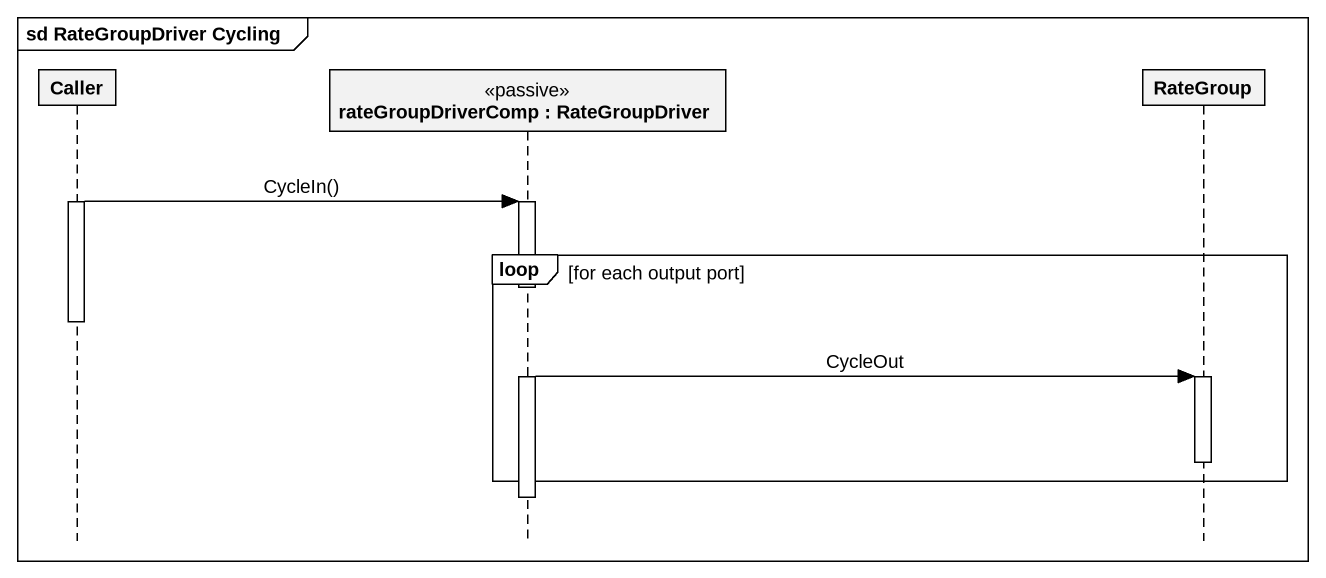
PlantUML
@startuml
mainframe sd RateGroupDriver Cycling
hide footbox
participant Caller
participant "rateGroupDriverComp : RateGroupDriver" as rateGroupDriverComp <<passive>>
participant RateGroup

activate Caller
Caller -> rateGroupDriverComp : CycleIn()
activate rateGroupDriverComp
loop for each output port
  deactivate Caller
  rateGroupDriverComp -> RateGroup : CycleOut
  activate RateGroup
  deactivate RateGroup
end
deactivate rateGroupDriverComp
@enduml
